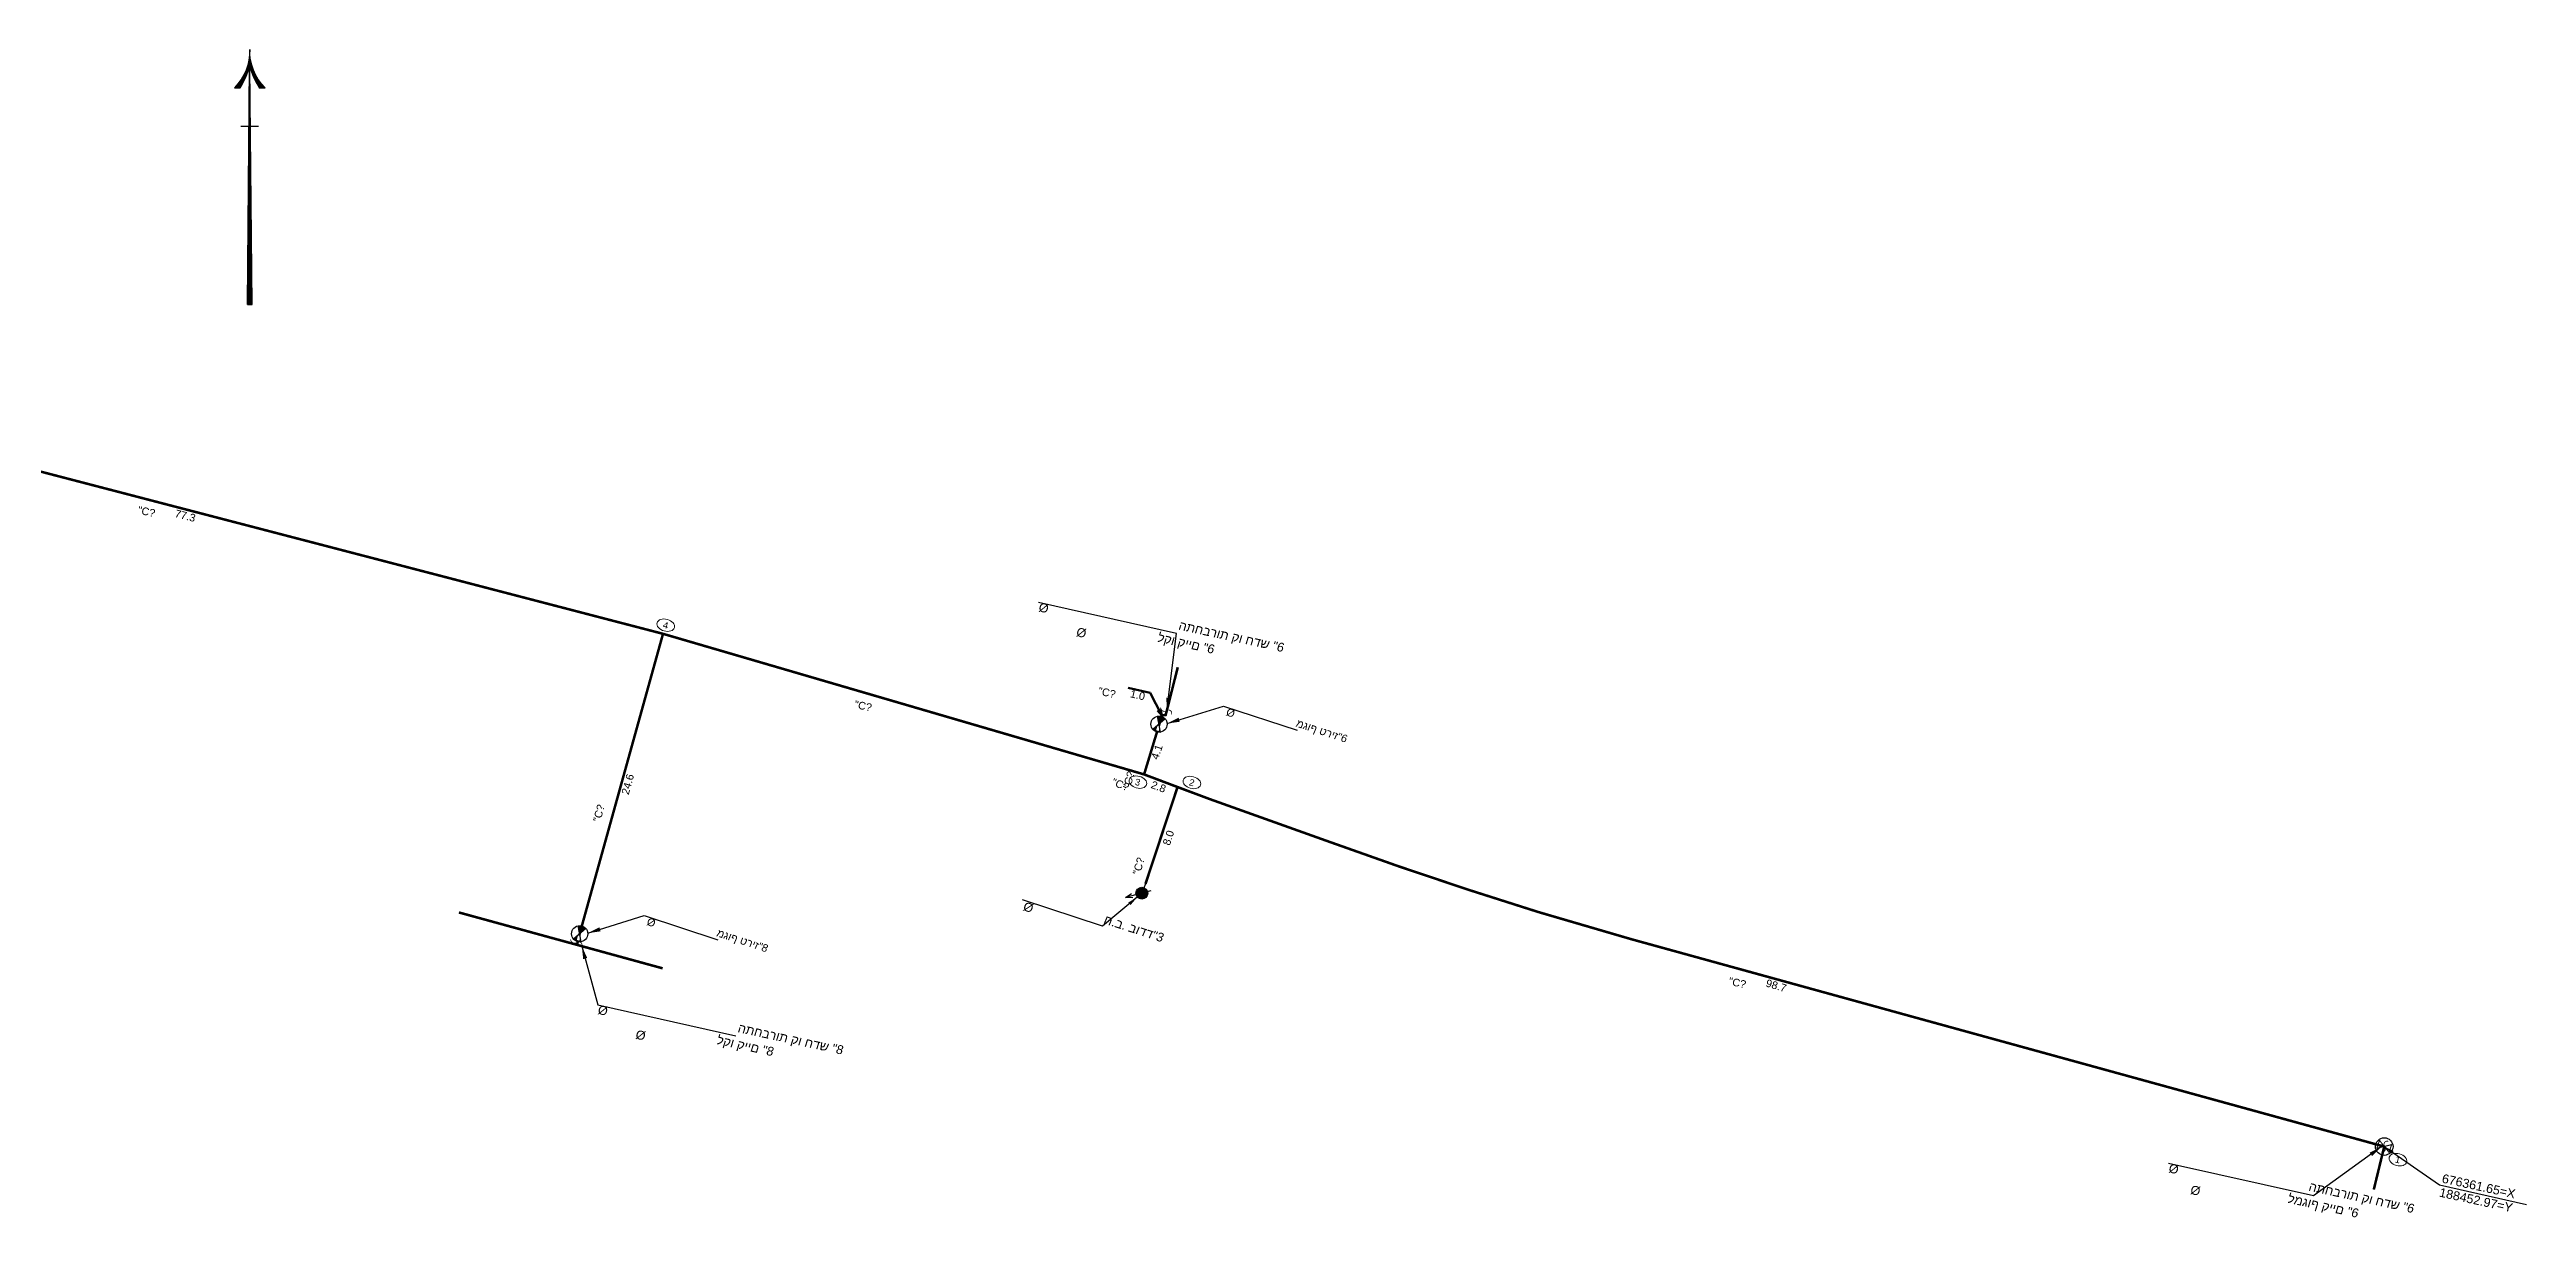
# Model space of a CAD drawing. Extents: x 187663 to 189049, y 675929 to 676782.
# Drawn here: x 188270.1 to 188464.1, y 676356.1 to 676447.6 of the extents above; entities that cross this region are included whole.
import ezdxf
from ezdxf.enums import TextEntityAlignment as Align

# ---------------------------------------------------------------- set-up
doc = ezdxf.new("R2010")
doc.units = 0
doc.header["$LTSCALE"] = 10
doc.header["$MEASUREMENT"] = 0
doc.linetypes.add('DASHED2', pattern=[0.375, 0.25, -0.125])
doc.layers.get('0').update_dxf_attribs({"linetype": 'CONTINUOUS'})
doc.layers.get('Defpoints').update_dxf_attribs({"linetype": 'CONTINUOUS'})
doc.layers.add('2', color=190, linetype='CONTINUOUS', lineweight=20)
for name, color, linetype in [('Asmade-text', 7, 'CONTINUOUS'), ('AZ-Made dim', 6, 'CONTINUOUS'), ('MAP_ARROW', 7, 'CONTINUOUS'), ('new hibur', 7, 'CONTINUOUS'), ('new_text', 7, 'CONTINUOUS'), ('new_water', 1, 'CONTINUOUS'), ('water-exsits', 132, 'DASHED2'), ('WC', 6, 'CONTINUOUS'), ('WUP-8', 5, 'SLASH1'), ('טקסט_אזמייד', 7, 'CONTINUOUS')]:
    doc.layers.add(name, color=color, linetype=linetype)
doc.styles.add('AUDIT_D_081211131203-0', font='Arial.ttf', dxfattribs={"height": 0.7})
doc.styles.add('E2', font='Arial.ttf', dxfattribs={"height": 2.3})
doc.styles.add('hgv', font='Arial.ttf')
doc.styles.add('I', font='Arial.ttf')
doc.styles.add('k-1', font='Arial.ttf')
doc.styles.add('MIRYL', font='Arial.ttf')
doc.styles.add('Olga', font='Arial.ttf', dxfattribs={"width": 0.8, "height": 1})
doc.styles.get("Standard").update_dxf_attribs({"font": 'Arial.ttf'})
doc.linetypes.add('SLASH1', pattern='A,1,-0.0003,["/",Standard,S=0.25,R=0,X=0,Y=-0.1],-0.0003', length=1.0006)
doc.dimstyles.new('1', dxfattribs={"dimtxt": 0.6, "dimasz": 0.18, "dimexe": 0.18, "dimexo": 0.0625, "dimgap": 0.09, "dimtad": 0, "dimdec": 1, "dimzin": 0, "dimdsep": 46, "dimtxsty": 'k-1', "dimcen": 0.09, "dimse1": 1, "dimse2": 1, "dimsd1": 1, "dimsd2": 1, "dimclrt": 256, "dimadec": 0, "dimazin": 0, "dimtfac": 1, "dimtdec": 1, "dimtofl": 0, "dimtmove": 0, "dimatfit": 3, "dimfxl": 0, "dimtolj": 1, "dimtzin": 0, "dimarcsym": 0})
doc.dimstyles.new('ISO-25', dxfattribs={"dimtxt": 2.5, "dimasz": 2.5, "dimexe": 1.25, "dimexo": 0.625, "dimtad": 1, "dimtxsty": 'Standard', "dimcen": 2.5, "dimadec": 0, "dimazin": 0, "dimtfac": 1, "dimtmove": 0, "dimatfit": 3, "dimfxl": 0, "dimarcsym": 0})
doc.dimstyles.get("Standard").update_dxf_attribs({"dimtxt": 2, "dimasz": 2, "dimexe": 1, "dimexo": 2, "dimgap": 1, "dimtad": 1, "dimzin": 1, "dimdsep": 46, "dimtxsty": 'E2', "dimblk1": 'OBLIQUE', "dimblk2": 'OBLIQUE', "dimsah": 1, "dimcen": 0.1, "dimclrd": 256, "dimclre": 256, "dimclrt": 256, "dimadec": 0, "dimazin": 0, "dimtfac": 1, "dimtdec": 4, "dimtofl": 0, "dimtmove": 0, "dimatfit": 3, "dimldrblk": 'OBLIQUE', "dimfxl": 0, "dimtolj": 1, "dimtzin": 0, "dimarcsym": 0})

# ---------------------------------------------------------------- blocks, each defined once
blk = doc.blocks.new('ABC18')
at = {"layer": 'WC', "linetype": 'Continuous', "const_width": 0.084}
for points in [[(0, 0.01), (-0.53, 0.35), (-0.53, 0.01)], [(0, 0.01), (-0.53, -0.32), (-0.53, 0.01)], [(0, 0.01), (0.52, 0.35), (0.52, 0.01)], [(0, 0.01), (0.52, -0.32), (0.52, 0.01)]]:
    blk.add_lwpolyline(points, dxfattribs=at)
blk = doc.blocks.new('*D51')
at = {"layer": 'Defpoints', "color": 0, "transparency": 16777216}
for p in [(188358.43, 676389.82), (188452.51, 676360.19), (188452.94, 676361.65)]:
    blk.add_point(p, dxfattribs=at)
at = {"layer": 'AZ-Made dim', "transparency": 16777216, "insert": (188405.33, 676374.25), "char_height": 0.6, "attachment_point": 5, "rotation": 343.4001, "style": 'k-1'}
blk.add_mtext('\\A1;98.7', dxfattribs=at)
blk = doc.blocks.new('*D52')
at = {"layer": 'Defpoints', "color": 0, "transparency": 16777216}
for p in [(188358.43, 676389.82), (188358.98, 676389.64), (188355.92, 676382.23)]:
    blk.add_point(p, dxfattribs=at)
at = {"layer": 'AZ-Made dim', "transparency": 16777216, "insert": (188357.72, 676385.84), "char_height": 0.6, "attachment_point": 5, "rotation": 71.7319, "style": 'k-1'}
blk.add_mtext('\\A1;8.0', dxfattribs=at)
blk = doc.blocks.new('*D54')
at = {"layer": 'Defpoints', "color": 0, "transparency": 16777216}
for p in [(188355.81, 676390.81), (188358.25, 676389.35), (188358.43, 676389.82)]:
    blk.add_point(p, dxfattribs=at)
at = {"layer": 'AZ-Made dim', "transparency": 16777216, "insert": (188356.94, 676389.84), "char_height": 0.6, "attachment_point": 5, "rotation": 339.3642, "style": 'k-1'}
blk.add_mtext('\\A1;2.8', dxfattribs=at)
blk = doc.blocks.new('1_4')
for p, q in [((-0.64, -0.37), (0, 0)), ((0, 0), (1.14, 0.66)), ((0.59, 0.55), (1.14, 0.66)), ((1.14, 0.66), (0.77, 0.23))]:
    blk.add_line(p, q)
at = {"const_width": 0.462}
blk.add_lwpolyline([(-0.23, 0, 1), (0.23, 0, 1)], format="xyb", close=True, dxfattribs=at)
blk.add_circle((0, 0), 0.462)
at = {"flags": 1}
for tag, p, height in [('GAR_KEY', (1, 0), 2.5), ('TOPLEVEL', (0, 0), 0.6), ('ROTATE', (0, 0), 0.6)]:
    blk.add_attdef(tag, p, '', height=height, dxfattribs=at)
blk = doc.blocks.new('*D56')
at = {"layer": 'Defpoints', "color": 0, "transparency": 16777216}
for p in [(188357.13, 676394.67), (188357.48, 676394.55), (188355.81, 676390.81)]:
    blk.add_point(p, dxfattribs=at)
at = {"layer": 'AZ-Made dim', "transparency": 16777216, "insert": (188356.81, 676392.57), "char_height": 0.6, "attachment_point": 5, "rotation": 71.075, "style": 'k-1'}
blk.add_mtext('\\A1;4.1', dxfattribs=at)
blk = doc.blocks.new('1_1')
for p, q in [((-0.69, 0.4), (0.69, -0.4)), ((0.69, 0.4), (-0.69, -0.4)), ((-0.69, -0.4), (-0.69, 0.4)), ((0.69, -0.4), (0.69, 0.4))]:
    blk.add_line(p, q)
at = {"const_width": 0.0375}
blk.add_lwpolyline([(-0.77, 0, 1), (0.77, 0, 1)], format="xyb", close=True, dxfattribs=at)
blk.add_circle((0, 0), 0.793)
blk.add_solid([(-0.69, -0.4), (-0.69, 0.4), (0.69, 0.4), (0.69, -0.4)])
at = {"flags": 1}
for tag, p, height in [('GAR_KEY', (1, 0), 2.5), ('TOPLEVEL', (0, 0), 0.675), ('ROTATE', (0, 0), 0.675)]:
    blk.add_attdef(tag, p, '', height=height, dxfattribs=at)
blk = doc.blocks.new('_OBLIQUE')
at = {"color": 0, "linetype": 'ByBlock'}
blk.add_line((-0.5, -0.5), (0.5, 0.5), dxfattribs=at)
blk = doc.blocks.new('*D57')
at = {"layer": 'Defpoints', "color": 0, "transparency": 16777216}
for p in [(188318.17, 676402.03), (188318.65, 676401.89), (188311.59, 676378.32)]:
    blk.add_point(p, dxfattribs=at)
at = {"layer": 'AZ-Made dim', "transparency": 16777216, "insert": (188315.36, 676390.04), "char_height": 0.6, "attachment_point": 5, "rotation": 74.487, "style": 'k-1'}
blk.add_mtext('\\A1;24.6', dxfattribs=at)
blk = doc.blocks.new('*D58')
at = {"layer": 'Defpoints', "color": 0, "transparency": 16777216}
for p in [(188243.38, 676420.71), (188243.53, 676421.28), (188318.17, 676402.03)]:
    blk.add_point(p, dxfattribs=at)
at = {"layer": 'AZ-Made dim', "transparency": 16777216, "insert": (188280.69, 676411.08), "char_height": 0.6, "attachment_point": 5, "rotation": 345.54, "style": 'k-1'}
blk.add_mtext('\\A1;77.3', dxfattribs=at)
blk = doc.blocks.new('num-k')
at = {"layer": '2'}
blk.add_ellipse((0, 0.02), major_axis=(-0.545, 0.015), ratio=0.660588, dxfattribs=at)
blk.add_attdef('NUMB', text='', height=0.4, rotation=0.1431, dxfattribs=at).set_placement((-0.01, 0.01), align=Align.MIDDLE_CENTER)
blk = doc.blocks.new('arrow')
at = {"layer": 'MAP_ARROW'}
for p, q in [((-0.12, 97.17), (0.12, 97.17)), ((-0.1, 97.37), (0.1, 97.37)), ((-0.08, 97.57), (0.08, 97.57)), ((-0.06, 97.77), (0.06, 97.77)), ((-0.05, 97.97), (0.05, 97.97)), ((-0.03, 98.17), (0.03, 98.17)), ((-0.02, 98.37), (0.02, 98.37)), ((-0.01, 98.51), (0, 100)), ((-0.01, 99.77), (0.01, 99.77)), ((-0.01, 99.57), (0.01, 99.57)), ((-0.01, 99.37), (0.01, 99.37)), ((-0.01, 99.17), (0.01, 99.17)), ((-0.01, 98.57), (0.01, 98.57)), ((0, 99.97), (0, 99.97)), ((0.01, 98.5), (0, 99.97)), ((0, 98.97), (0, 98.97)), ((0, 98.77), (0, 98.77)), ((-3.96, 87.37), (-2.37, 87.37)), ((-3.81, 87.57), (-2.27, 87.57)), ((-3.67, 87.77), (-2.16, 87.77)), ((-3.53, 87.97), (-2.07, 87.97)), ((-3.4, 88.17), (-1.97, 88.17)), ((-3.26, 88.37), (-1.87, 88.37)), ((-3.14, 88.57), (-1.78, 88.57)), ((-3.01, 88.77), (-1.69, 88.77)), ((-2.89, 88.97), (-1.6, 88.97)), ((-2.77, 89.17), (-1.51, 89.17)), ((-2.66, 89.37), (-1.42, 89.37)), ((-2.54, 89.57), (-1.34, 89.57)), ((-2.44, 89.77), (-1.25, 89.77)), ((-2.33, 89.97), (-1.17, 89.97)), ((-2.23, 90.17), (-1.09, 90.17)), ((-2.12, 90.37), (-1.01, 90.37)), ((-2.03, 90.57), (-0.94, 90.57)), ((-1.93, 90.77), (-0.86, 90.77)), ((-1.84, 90.97), (-0.79, 90.97)), ((-1.75, 91.17), (-0.72, 91.17)), ((-1.66, 91.37), (-0.65, 91.37)), ((-1.57, 91.57), (-0.58, 91.57)), ((-1.49, 91.77), (-0.52, 91.77)), ((-1.41, 91.97), (-0.45, 91.97)), ((-1.33, 92.17), (-0.39, 92.17)), ((-1.26, 92.37), (-0.33, 92.37)), ((-1.19, 92.57), (-0.27, 92.57)), ((-1.12, 92.77), (-0.21, 92.77)), ((-1.05, 92.97), (-0.15, 92.97)), ((-0.98, 93.17), (-0.1, 93.17)), ((-0.92, 93.37), (-0.05, 93.37)), ((-0.9, 0), (-0.06, 93.31)), ((-0.86, 93.57), (0.86, 93.57)), ((-0.8, 93.77), (0.8, 93.77)), ((-0.74, 93.97), (0.74, 93.97)), ((-0.69, 94.17), (0.69, 94.17)), ((-0.63, 94.37), (0.63, 94.37)), ((-0.58, 94.57), (0.58, 94.57)), ((-0.54, 94.77), (0.54, 94.77)), ((-0.49, 94.97), (0.49, 94.97)), ((-0.45, 95.17), (0.45, 95.17)), ((-0.4, 95.37), (0.4, 95.37)), ((-0.36, 95.57), (0.36, 95.57)), ((-0.33, 95.77), (0.33, 95.77)), ((-0.29, 95.97), (0.29, 95.97)), ((-0.26, 96.17), (0.26, 96.17)), ((-0.23, 96.37), (0.23, 96.37)), ((-0.2, 96.57), (0.2, 96.57)), ((-0.17, 96.77), (0.17, 96.77)), ((-0.14, 96.97), (0.14, 96.97)), ((-0.11, 88.2), (0.11, 88.2)), ((-0.11, 88), (0.11, 88)), ((-0.11, 87.8), (0.11, 87.8)), ((-0.11, 87.6), (0.11, 87.6)), ((-0.11, 87.4), (0.11, 87.4)), ((-0.1, 89.4), (0.1, 89.4)), ((-0.1, 89.2), (0.1, 89.2)), ((-0.1, 89), (0.1, 89)), ((-0.1, 88.8), (0.1, 88.8)), ((-0.1, 88.6), (0.1, 88.6)), ((-0.1, 88.4), (0.1, 88.4)), ((-0.1, 88.4), (0.1, 88.4)), ((-0.09, 90.4), (0.09, 90.4)), ((-0.09, 90.2), (0.09, 90.2)), ((-0.09, 90), (0.09, 90)), ((-0.09, 89.8), (0.09, 89.8)), ((-0.09, 89.6), (0.09, 89.6)), ((-0.08, 91.6), (0.08, 91.6)), ((-0.08, 91.4), (0.08, 91.4)), ((-0.08, 91.2), (0.08, 91.2)), ((-0.08, 91), (0.08, 91)), ((-0.08, 90.8), (0.08, 90.8)), ((-0.08, 90.6), (0.09, 90.6)), ((-0.07, 92.6), (0.07, 92.6)), ((-0.07, 92.4), (0.07, 92.4)), ((-0.07, 92.2), (0.07, 92.2)), ((-0.07, 92), (0.07, 92)), ((-0.07, 91.8), (0.07, 91.8)), ((-0.06, 93), (0.06, 93)), ((-0.06, 92.8), (0.07, 92.8)), ((0.05, 93.37), (0.92, 93.37)), ((0.9, 0), (0.06, 93.31)), ((0.1, 93.17), (0.98, 93.17)), ((0.15, 92.97), (1.05, 92.97)), ((0.21, 92.77), (1.12, 92.77)), ((0.27, 92.57), (1.19, 92.57)), ((0.33, 92.37), (1.26, 92.37)), ((0.39, 92.17), (1.33, 92.17)), ((0.45, 91.97), (1.41, 91.97)), ((0.52, 91.77), (1.49, 91.77)), ((0.58, 91.57), (1.57, 91.57)), ((0.65, 91.37), (1.66, 91.37)), ((0.72, 91.17), (1.75, 91.17)), ((0.79, 90.97), (1.84, 90.97)), ((0.86, 90.77), (1.93, 90.77)), ((0.94, 90.57), (2.03, 90.57)), ((1.01, 90.37), (2.12, 90.37)), ((1.09, 90.17), (2.23, 90.17)), ((1.17, 89.97), (2.33, 89.97)), ((1.25, 89.77), (2.44, 89.77)), ((1.34, 89.57), (2.54, 89.57)), ((1.42, 89.37), (2.66, 89.37)), ((1.51, 89.17), (2.77, 89.17)), ((1.6, 88.97), (2.89, 88.97)), ((1.69, 88.77), (3.01, 88.77)), ((1.78, 88.57), (3.14, 88.57)), ((1.87, 88.37), (3.26, 88.37)), ((1.97, 88.17), (3.4, 88.17)), ((2.07, 87.97), (3.53, 87.97)), ((2.16, 87.77), (3.67, 87.77)), ((2.27, 87.57), (3.81, 87.57)), ((2.37, 87.37), (3.96, 87.37)), ((-5.83, 85.17), (-3.65, 85.17)), ((-5.64, 85.37), (-3.52, 85.37)), ((-5.45, 85.57), (-3.39, 85.57)), ((-5.26, 85.77), (-3.27, 85.77)), ((-5.09, 85.97), (-3.15, 85.97)), ((-4.91, 86.17), (-3.03, 86.17)), ((-4.74, 86.37), (-2.92, 86.37)), ((-4.58, 86.57), (-2.8, 86.57)), ((-4.42, 86.77), (-2.69, 86.77)), ((-4.26, 86.97), (-2.58, 86.97)), ((-4.11, 87.17), (-2.48, 87.17)), ((-0.2, 78.2), (0.2, 78.2)), ((-0.2, 78), (0.2, 78)), ((-0.2, 78), (0.2, 78)), ((-0.2, 77.8), (0.2, 77.8)), ((-0.19, 79.4), (0.19, 79.4)), ((-0.19, 79.2), (0.19, 79.2)), ((-0.19, 79), (0.19, 79)), ((-0.19, 78.8), (0.19, 78.8)), ((-0.19, 78.6), (0.19, 78.6)), ((-0.19, 78.4), (0.19, 78.4)), ((-0.18, 80.4), (0.18, 80.4)), ((-0.18, 80.2), (0.18, 80.2)), ((-0.18, 80), (0.18, 80)), ((-0.18, 79.8), (0.18, 79.8)), ((-0.18, 79.6), (0.18, 79.6)), ((-0.17, 81.6), (0.17, 81.6)), ((-0.17, 81.4), (0.17, 81.4)), ((-0.17, 81.2), (0.17, 81.2)), ((-0.17, 81), (0.17, 81)), ((-0.17, 80.8), (0.17, 80.8)), ((-0.17, 80.6), (0.18, 80.6)), ((-0.16, 82.6), (0.16, 82.6)), ((-0.16, 82.4), (0.16, 82.4)), ((-0.16, 82.2), (0.16, 82.2)), ((-0.16, 82), (0.16, 82)), ((-0.16, 81.8), (0.16, 81.8)), ((-0.15, 83.8), (0.15, 83.8)), ((-0.15, 83.6), (0.15, 83.6)), ((-0.15, 83.4), (0.15, 83.4)), ((-0.15, 83.2), (0.15, 83.2)), ((-0.15, 83.2), (0.15, 83.2)), ((-0.15, 83), (0.15, 83)), ((-0.15, 82.8), (0.16, 82.8)), ((-0.14, 84.8), (0.14, 84.8)), ((-0.14, 84.6), (0.14, 84.6)), ((-0.14, 84.4), (0.14, 84.4)), ((-0.14, 84.2), (0.14, 84.2)), ((-0.14, 84), (0.14, 84)), ((-0.13, 86), (0.13, 86)), ((-0.13, 85.8), (0.13, 85.8)), ((-0.13, 85.6), (0.13, 85.6)), ((-0.13, 85.4), (0.13, 85.4)), ((-0.13, 85.2), (0.13, 85.2)), ((-0.13, 85), (0.14, 85)), ((-0.12, 87.2), (0.12, 87.2)), ((-0.12, 87), (0.12, 87)), ((-0.12, 86.8), (0.12, 86.8)), ((-0.12, 86.6), (0.12, 86.6)), ((-0.12, 86.4), (0.12, 86.4)), ((-0.12, 86.2), (0.12, 86.2)), ((2.48, 87.17), (4.11, 87.17)), ((2.58, 86.97), (4.26, 86.97)), ((2.69, 86.77), (4.42, 86.77)), ((2.8, 86.57), (4.58, 86.57)), ((2.92, 86.37), (4.74, 86.37)), ((3.03, 86.17), (4.91, 86.17)), ((3.15, 85.97), (5.09, 85.97)), ((3.27, 85.77), (5.26, 85.77)), ((3.39, 85.57), (5.45, 85.57)), ((3.52, 85.37), (5.64, 85.37)), ((3.65, 85.17), (5.83, 85.17)), ((-3.5, 70), (3.5, 70)), ((-0.29, 68.2), (0.29, 68.2)), ((-0.29, 68), (0.29, 68)), ((-0.28, 69.4), (0.28, 69.4)), ((-0.28, 69.2), (0.28, 69.2)), ((-0.28, 69), (0.28, 69)), ((-0.28, 68.8), (0.28, 68.8)), ((-0.28, 68.6), (0.28, 68.6)), ((-0.28, 68.4), (0.28, 68.4)), ((-0.27, 70.4), (0.27, 70.4)), ((-0.27, 70.2), (0.27, 70.2)), ((-0.27, 70), (0.27, 70)), ((-0.27, 69.8), (0.27, 69.8)), ((-0.27, 69.6), (0.27, 69.6)), ((-0.26, 71.6), (0.26, 71.6)), ((-0.26, 71.4), (0.26, 71.4)), ((-0.26, 71.2), (0.26, 71.2)), ((-0.26, 71), (0.26, 71)), ((-0.26, 70.8), (0.26, 70.8)), ((-0.26, 70.6), (0.26, 70.6)), ((-0.25, 72.6), (0.25, 72.6)), ((-0.25, 72.4), (0.25, 72.4)), ((-0.25, 72.2), (0.25, 72.2)), ((-0.25, 72), (0.25, 72)), ((-0.25, 71.8), (0.25, 71.8)), ((-0.24, 73.8), (0.24, 73.8)), ((-0.24, 73.6), (0.24, 73.6)), ((-0.24, 73.4), (0.24, 73.4)), ((-0.24, 73.2), (0.24, 73.2)), ((-0.24, 73), (0.24, 73)), ((-0.24, 72.8), (0.25, 72.8)), ((-0.24, 72.8), (0.25, 72.8)), ((-0.23, 75), (0.23, 75)), ((-0.23, 74.8), (0.23, 74.8)), ((-0.23, 74.6), (0.23, 74.6)), ((-0.23, 74.4), (0.23, 74.4)), ((-0.23, 74.2), (0.23, 74.2)), ((-0.23, 74), (0.23, 74)), ((-0.22, 76), (0.22, 76)), ((-0.22, 75.8), (0.22, 75.8)), ((-0.22, 75.6), (0.22, 75.6)), ((-0.22, 75.4), (0.22, 75.4)), ((-0.22, 75.2), (0.22, 75.2)), ((-0.21, 77.2), (0.21, 77.2)), ((-0.21, 77), (0.21, 77)), ((-0.21, 76.8), (0.21, 76.8)), ((-0.21, 76.6), (0.21, 76.6)), ((-0.21, 76.4), (0.21, 76.4)), ((-0.21, 76.2), (0.21, 76.2)), ((-0.2, 77.6), (0.2, 77.6)), ((-0.2, 77.4), (0.2, 77.4)), ((-0.37, 59.4), (0.37, 59.4)), ((-0.37, 59.2), (0.37, 59.2)), ((-0.37, 59), (0.37, 59)), ((-0.37, 58.8), (0.37, 58.8)), ((-0.37, 58.6), (0.37, 58.6)), ((-0.37, 58.4), (0.37, 58.4)), ((-0.36, 60.4), (0.36, 60.4)), ((-0.36, 60.2), (0.36, 60.2)), ((-0.36, 60), (0.36, 60)), ((-0.36, 59.8), (0.36, 59.8)), ((-0.36, 59.6), (0.36, 59.6)), ((-0.35, 61.6), (0.35, 61.6)), ((-0.35, 61.4), (0.35, 61.4)), ((-0.35, 61.2), (0.35, 61.2)), ((-0.35, 61), (0.35, 61)), ((-0.35, 60.8), (0.35, 60.8)), ((-0.35, 60.6), (0.35, 60.6)), ((-0.34, 62.6), (0.34, 62.6)), ((-0.34, 62.4), (0.34, 62.4)), ((-0.34, 62.4), (0.34, 62.4)), ((-0.34, 62.2), (0.34, 62.2)), ((-0.34, 62), (0.34, 62)), ((-0.34, 61.8), (0.34, 61.8)), ((-0.33, 63.8), (0.33, 63.8)), ((-0.33, 63.6), (0.33, 63.6)), ((-0.33, 63.4), (0.33, 63.4)), ((-0.33, 63.2), (0.33, 63.2)), ((-0.33, 63), (0.33, 63)), ((-0.33, 62.8), (0.34, 62.8)), ((-0.32, 64.8), (0.32, 64.8)), ((-0.32, 64.6), (0.32, 64.6)), ((-0.32, 64.4), (0.32, 64.4)), ((-0.32, 64.2), (0.32, 64.2)), ((-0.32, 64), (0.32, 64)), ((-0.31, 66), (0.31, 66)), ((-0.31, 65.8), (0.31, 65.8)), ((-0.31, 65.6), (0.31, 65.6)), ((-0.31, 65.4), (0.31, 65.4)), ((-0.31, 65.2), (0.31, 65.2)), ((-0.31, 65), (0.32, 65)), ((-0.3, 67.2), (0.3, 67.2)), ((-0.3, 67), (0.3, 67)), ((-0.3, 66.8), (0.3, 66.8)), ((-0.3, 66.6), (0.3, 66.6)), ((-0.3, 66.4), (0.3, 66.4)), ((-0.3, 66.2), (0.3, 66.2)), ((-0.29, 67.8), (0.29, 67.8)), ((-0.29, 67.6), (0.29, 67.6)), ((-0.29, 67.6), (0.29, 67.6)), ((-0.29, 67.4), (0.29, 67.4)), ((-0.46, 49.4), (0.46, 49.4)), ((-0.46, 49.2), (0.46, 49.2)), ((-0.46, 49), (0.46, 49)), ((-0.46, 48.8), (0.46, 48.8)), ((-0.46, 48.6), (0.46, 48.6)), ((-0.45, 50.4), (0.45, 50.4)), ((-0.45, 50.2), (0.45, 50.2)), ((-0.45, 50), (0.45, 50)), ((-0.45, 49.8), (0.45, 49.8)), ((-0.45, 49.6), (0.45, 49.6)), ((-0.44, 51.6), (0.44, 51.6)), ((-0.44, 51.4), (0.44, 51.4)), ((-0.44, 51.2), (0.44, 51.2)), ((-0.44, 51), (0.44, 51)), ((-0.44, 50.8), (0.44, 50.8)), ((-0.44, 50.6), (0.44, 50.6)), ((-0.43, 52.6), (0.43, 52.6)), ((-0.43, 52.4), (0.43, 52.4)), ((-0.43, 52.2), (0.43, 52.2)), ((-0.43, 52), (0.43, 52)), ((-0.43, 52), (0.43, 52)), ((-0.43, 51.8), (0.43, 51.8)), ((-0.42, 53.8), (0.42, 53.8)), ((-0.42, 53.6), (0.42, 53.6)), ((-0.42, 53.4), (0.42, 53.4)), ((-0.42, 53.2), (0.42, 53.2)), ((-0.42, 53), (0.42, 53)), ((-0.42, 52.8), (0.43, 52.8)), ((-0.41, 54.8), (0.41, 54.8)), ((-0.41, 54.6), (0.41, 54.6)), ((-0.41, 54.4), (0.41, 54.4)), ((-0.41, 54.2), (0.41, 54.2)), ((-0.41, 54), (0.41, 54)), ((-0.4, 56), (0.4, 56)), ((-0.4, 55.8), (0.4, 55.8)), ((-0.4, 55.6), (0.4, 55.6)), ((-0.4, 55.4), (0.4, 55.4)), ((-0.4, 55.2), (0.4, 55.2)), ((-0.4, 55), (0.41, 55)), ((-0.39, 57.2), (0.39, 57.2)), ((-0.39, 57.2), (0.39, 57.2)), ((-0.39, 57), (0.39, 57)), ((-0.39, 56.8), (0.39, 56.8)), ((-0.39, 56.6), (0.39, 56.6)), ((-0.39, 56.4), (0.39, 56.4)), ((-0.39, 56.2), (0.39, 56.2)), ((-0.38, 58.2), (0.38, 58.2)), ((-0.38, 58), (0.38, 58)), ((-0.38, 57.8), (0.38, 57.8)), ((-0.38, 57.6), (0.38, 57.6)), ((-0.38, 57.4), (0.38, 57.4)), ((-0.55, 39.4), (0.55, 39.4)), ((-0.55, 39.2), (0.55, 39.2)), ((-0.55, 39), (0.55, 39)), ((-0.54, 40.4), (0.54, 40.4)), ((-0.54, 40.2), (0.54, 40.2)), ((-0.54, 40), (0.54, 40)), ((-0.54, 39.8), (0.54, 39.8)), ((-0.54, 39.6), (0.54, 39.6)), ((-0.53, 41.6), (0.53, 41.6)), ((-0.53, 41.6), (0.53, 41.6)), ((-0.53, 41.4), (0.53, 41.4)), ((-0.53, 41.2), (0.53, 41.2)), ((-0.53, 41), (0.53, 41)), ((-0.53, 40.8), (0.53, 40.8)), ((-0.53, 40.6), (0.53, 40.6)), ((-0.52, 42.6), (0.52, 42.6)), ((-0.52, 42.4), (0.52, 42.4)), ((-0.52, 42.2), (0.52, 42.2)), ((-0.52, 42), (0.52, 42)), ((-0.52, 41.8), (0.52, 41.8)), ((-0.51, 43.8), (0.51, 43.8)), ((-0.51, 43.6), (0.51, 43.6)), ((-0.51, 43.4), (0.51, 43.4)), ((-0.51, 43.2), (0.51, 43.2)), ((-0.51, 43), (0.51, 43)), ((-0.51, 42.8), (0.52, 42.8)), ((-0.5, 45), (0.5, 45)), ((-0.5, 44.8), (0.5, 44.8)), ((-0.5, 44.6), (0.5, 44.6)), ((-0.5, 44.4), (0.5, 44.4)), ((-0.5, 44.2), (0.5, 44.2)), ((-0.5, 44), (0.5, 44)), ((-0.49, 46), (0.49, 46)), ((-0.49, 45.8), (0.49, 45.8)), ((-0.49, 45.6), (0.49, 45.6)), ((-0.49, 45.4), (0.49, 45.4)), ((-0.49, 45.2), (0.49, 45.2)), ((-0.48, 47.2), (0.48, 47.2)), ((-0.48, 47), (0.48, 47)), ((-0.48, 46.8), (0.48, 46.8)), ((-0.48, 46.8), (0.48, 46.8)), ((-0.48, 46.6), (0.48, 46.6)), ((-0.48, 46.4), (0.48, 46.4)), ((-0.48, 46.2), (0.48, 46.2)), ((-0.47, 48.2), (0.47, 48.2)), ((-0.47, 48), (0.47, 48)), ((-0.47, 47.8), (0.47, 47.8)), ((-0.47, 47.6), (0.47, 47.6)), ((-0.47, 47.4), (0.47, 47.4)), ((-0.46, 48.4), (0.46, 48.4)), ((-0.64, 29.4), (0.64, 29.4)), ((-0.64, 29.2), (0.64, 29.2)), ((-0.63, 30.4), (0.63, 30.4)), ((-0.63, 30.2), (0.63, 30.2)), ((-0.63, 30), (0.63, 30)), ((-0.63, 29.8), (0.63, 29.8)), ((-0.63, 29.6), (0.63, 29.6)), ((-0.62, 31.6), (0.62, 31.6)), ((-0.62, 31.4), (0.62, 31.4)), ((-0.62, 31.2), (0.62, 31.2)), ((-0.62, 31.2), (0.62, 31.2)), ((-0.62, 31), (0.62, 31)), ((-0.62, 30.8), (0.62, 30.8)), ((-0.62, 30.6), (0.62, 30.6)), ((-0.61, 32.6), (0.61, 32.6)), ((-0.61, 32.4), (0.61, 32.4)), ((-0.61, 32.2), (0.61, 32.2)), ((-0.61, 32), (0.61, 32)), ((-0.61, 31.8), (0.61, 31.8)), ((-0.6, 33.8), (0.6, 33.8)), ((-0.6, 33.6), (0.6, 33.6)), ((-0.6, 33.4), (0.6, 33.4)), ((-0.6, 33.2), (0.6, 33.2)), ((-0.6, 33), (0.6, 33)), ((-0.6, 32.8), (0.6, 32.8)), ((-0.59, 34.8), (0.59, 34.8)), ((-0.59, 34.6), (0.59, 34.6)), ((-0.59, 34.4), (0.59, 34.4)), ((-0.59, 34.2), (0.59, 34.2)), ((-0.59, 34), (0.59, 34)), ((-0.58, 36), (0.58, 36)), ((-0.58, 35.8), (0.58, 35.8)), ((-0.58, 35.6), (0.58, 35.6)), ((-0.58, 35.4), (0.58, 35.4)), ((-0.58, 35.2), (0.58, 35.2)), ((-0.58, 35), (0.59, 35)), ((-0.57, 37.2), (0.57, 37.2)), ((-0.57, 37), (0.57, 37)), ((-0.57, 36.8), (0.57, 36.8)), ((-0.57, 36.6), (0.57, 36.6)), ((-0.57, 36.4), (0.57, 36.4)), ((-0.57, 36.4), (0.57, 36.4)), ((-0.57, 36.2), (0.57, 36.2)), ((-0.56, 38.2), (0.56, 38.2)), ((-0.56, 38), (0.56, 38)), ((-0.56, 37.8), (0.56, 37.8)), ((-0.56, 37.6), (0.56, 37.6)), ((-0.56, 37.4), (0.56, 37.4)), ((-0.55, 38.8), (0.55, 38.8)), ((-0.55, 38.6), (0.55, 38.6)), ((-0.55, 38.4), (0.55, 38.4)), ((-0.72, 20.4), (0.72, 20.4)), ((-0.72, 20.2), (0.72, 20.2)), ((-0.72, 20), (0.72, 20)), ((-0.72, 19.8), (0.72, 19.8)), ((-0.72, 19.6), (0.72, 19.6)), ((-0.71, 21.6), (0.71, 21.6)), ((-0.71, 21.4), (0.71, 21.4)), ((-0.71, 21.2), (0.71, 21.2)), ((-0.71, 21), (0.71, 21)), ((-0.71, 20.8), (0.71, 20.8)), ((-0.71, 20.8), (0.71, 20.8)), ((-0.71, 20.6), (0.71, 20.6)), ((-0.7, 22.6), (0.7, 22.6)), ((-0.7, 22.4), (0.7, 22.4)), ((-0.7, 22.2), (0.7, 22.2)), ((-0.7, 22), (0.7, 22)), ((-0.7, 21.8), (0.7, 21.8)), ((-0.69, 23.8), (0.69, 23.8)), ((-0.69, 23.6), (0.69, 23.6)), ((-0.69, 23.4), (0.69, 23.4)), ((-0.69, 23.2), (0.69, 23.2)), ((-0.69, 23), (0.69, 23)), ((-0.69, 22.8), (0.69, 22.8)), ((-0.68, 24.8), (0.68, 24.8)), ((-0.68, 24.6), (0.68, 24.6)), ((-0.68, 24.4), (0.68, 24.4)), ((-0.68, 24.2), (0.68, 24.2)), ((-0.68, 24), (0.68, 24)), ((-0.67, 26), (0.67, 26)), ((-0.67, 26), (0.67, 26)), ((-0.67, 25.8), (0.67, 25.8)), ((-0.67, 25.6), (0.67, 25.6)), ((-0.67, 25.4), (0.67, 25.4)), ((-0.67, 25.2), (0.67, 25.2)), ((-0.67, 25), (0.68, 25)), ((-0.66, 27.2), (0.66, 27.2)), ((-0.66, 27), (0.66, 27)), ((-0.66, 26.8), (0.66, 26.8)), ((-0.66, 26.6), (0.66, 26.6)), ((-0.66, 26.4), (0.66, 26.4)), ((-0.66, 26.2), (0.66, 26.2)), ((-0.65, 28.2), (0.65, 28.2)), ((-0.65, 28), (0.65, 28)), ((-0.65, 27.8), (0.65, 27.8)), ((-0.65, 27.6), (0.65, 27.6)), ((-0.65, 27.4), (0.65, 27.4)), ((-0.64, 29), (0.64, 29)), ((-0.64, 28.8), (0.64, 28.8)), ((-0.64, 28.6), (0.64, 28.6)), ((-0.64, 28.4), (0.64, 28.4)), ((-0.81, 10.4), (0.81, 10.4)), ((-0.81, 10.4), (0.81, 10.4)), ((-0.81, 10.2), (0.81, 10.2)), ((-0.81, 10), (0.81, 10)), ((-0.81, 9.8), (0.81, 9.8)), ((-0.8, 11.6), (0.8, 11.6)), ((-0.8, 11.4), (0.8, 11.4)), ((-0.8, 11.2), (0.8, 11.2)), ((-0.8, 11), (0.8, 11)), ((-0.8, 10.8), (0.8, 10.8)), ((-0.8, 10.6), (0.8, 10.6)), ((-0.79, 12.6), (0.79, 12.6)), ((-0.79, 12.4), (0.79, 12.4)), ((-0.79, 12.2), (0.79, 12.2)), ((-0.79, 12), (0.79, 12)), ((-0.79, 11.8), (0.79, 11.8)), ((-0.78, 13.8), (0.78, 13.8)), ((-0.78, 13.6), (0.78, 13.6)), ((-0.78, 13.4), (0.78, 13.4)), ((-0.78, 13.2), (0.78, 13.2)), ((-0.78, 13), (0.78, 13)), ((-0.78, 12.8), (0.78, 12.8)), ((-0.77, 15), (0.77, 15)), ((-0.77, 14.8), (0.77, 14.8)), ((-0.77, 14.6), (0.77, 14.6)), ((-0.77, 14.4), (0.77, 14.4)), ((-0.77, 14.2), (0.77, 14.2)), ((-0.77, 14), (0.77, 14)), ((-0.76, 16), (0.76, 16)), ((-0.76, 15.8), (0.76, 15.8)), ((-0.76, 15.6), (0.76, 15.6)), ((-0.76, 15.6), (0.76, 15.6)), ((-0.76, 15.4), (0.76, 15.4)), ((-0.76, 15.2), (0.76, 15.2)), ((-0.75, 17.2), (0.75, 17.2)), ((-0.75, 17), (0.75, 17)), ((-0.75, 16.8), (0.75, 16.8)), ((-0.75, 16.6), (0.75, 16.6)), ((-0.75, 16.4), (0.75, 16.4)), ((-0.75, 16.2), (0.75, 16.2)), ((-0.74, 18.2), (0.74, 18.2)), ((-0.74, 18), (0.74, 18)), ((-0.74, 17.8), (0.74, 17.8)), ((-0.74, 17.6), (0.74, 17.6)), ((-0.74, 17.4), (0.74, 17.4)), ((-0.73, 19.4), (0.73, 19.4)), ((-0.73, 19.2), (0.73, 19.2)), ((-0.73, 19), (0.73, 19)), ((-0.73, 18.8), (0.73, 18.8)), ((-0.73, 18.6), (0.73, 18.6)), ((-0.73, 18.4), (0.73, 18.4)), ((-0.9, 0.4), (0.9, 0.4)), ((-0.9, 0.2), (0.9, 0.2)), ((-0.9, 0), (0.9, 0)), ((-0.89, 1.6), (0.89, 1.6)), ((-0.89, 1.4), (0.89, 1.4)), ((-0.89, 1.2), (0.89, 1.2)), ((-0.89, 1), (0.89, 1)), ((-0.89, 0.8), (0.89, 0.8)), ((-0.89, 0.6), (0.89, 0.6)), ((-0.88, 2.6), (0.88, 2.6)), ((-0.88, 2.4), (0.88, 2.4)), ((-0.88, 2.2), (0.88, 2.2)), ((-0.88, 2), (0.88, 2)), ((-0.88, 1.8), (0.88, 1.8)), ((-0.87, 3.8), (0.87, 3.8)), ((-0.87, 3.6), (0.87, 3.6)), ((-0.87, 3.4), (0.87, 3.4)), ((-0.87, 3.2), (0.87, 3.2)), ((-0.87, 3), (0.87, 3)), ((-0.87, 2.8), (0.87, 2.8)), ((-0.86, 4.8), (0.86, 4.8)), ((-0.86, 4.6), (0.86, 4.6)), ((-0.86, 4.4), (0.86, 4.4)), ((-0.86, 4.2), (0.86, 4.2)), ((-0.86, 4), (0.86, 4)), ((-0.85, 6), (0.85, 6)), ((-0.85, 5.8), (0.85, 5.8)), ((-0.85, 5.6), (0.85, 5.6)), ((-0.85, 5.4), (0.85, 5.4)), ((-0.85, 5.2), (0.85, 5.2)), ((-0.85, 5.2), (0.85, 5.2)), ((-0.85, 5), (0.86, 5)), ((-0.84, 7.2), (0.84, 7.2)), ((-0.84, 7), (0.84, 7)), ((-0.84, 6.8), (0.84, 6.8)), ((-0.84, 6.6), (0.84, 6.6)), ((-0.84, 6.4), (0.84, 6.4)), ((-0.84, 6.2), (0.84, 6.2)), ((-0.83, 8.2), (0.83, 8.2)), ((-0.83, 8), (0.83, 8)), ((-0.83, 7.8), (0.83, 7.8)), ((-0.83, 7.6), (0.83, 7.6)), ((-0.83, 7.4), (0.83, 7.4)), ((-0.82, 9.4), (0.82, 9.4)), ((-0.82, 9.2), (0.82, 9.2)), ((-0.82, 9), (0.82, 9)), ((-0.82, 8.8), (0.82, 8.8)), ((-0.82, 8.6), (0.82, 8.6)), ((-0.82, 8.4), (0.82, 8.4)), ((-0.81, 9.6), (0.81, 9.6))]:
    blk.add_line(p, q, dxfattribs=at)
blk.add_lwpolyline([(0, 100, -0.206876), (-6, 85), (-3.76, 85, 0.081457), (0, 93.54, 0.081457), (3.76, 85), (6, 85, -0.206876)], format="xyb", close=True, dxfattribs=at)

msp = doc.modelspace()

# ---------------------------------------------------------------- linework, layer by layer
at = {"layer": 'new_water', "linetype": 'Continuous', "lineweight": 30}
msp.add_line((188355.92, 676382.23), (188355.63, 676381.5), dxfattribs=at)
at = {"layer": 'new_water', "const_width": 0.2, "flags": 128}
for points, elevation in [([(188318.12, 676401.83), (188243.53, 676421.28)], 48.47), ([(188311.59, 676378.32), (188318.12, 676401.83)], 1552.07), ([(188311.59, 676378.32), (188311.38, 676377.45)], 1552.07)]:
    msp.add_lwpolyline(points, dxfattribs=dict(at, elevation=elevation))
for points in [[(188355.81, 676390.81), (188318.12, 676401.83)], [(188355.81, 676390.81), (188357, 676394.73)], [(188357, 676394.73), (188357.21, 676395.43), (188357.5, 676395.47), (188357.59, 676395.81)], [(188358.43, 676389.82), (188355.81, 676390.81)], [(188358.43, 676389.82), (188355.92, 676382.23)]]:
    msp.add_lwpolyline(points, dxfattribs=at)
at = {"layer": 'new_water', "linetype": 'Continuous', "const_width": 0.0618}
for points in [[(188357.96, 676395.51, 0.745902), (188357.59, 676395.81, -0.575517), (188357.09, 676396.05, -3.157707)], [(188311.76, 676377.34, 0.745902), (188311.39, 676377.64, -0.575517), (188310.88, 676377.88, -3.157707)]]:
    msp.add_lwpolyline(points, format="xyb", dxfattribs=at)
at = {"layer": 'new_water', "const_width": 0.2, "flags": 128}
msp.add_lwpolyline([(188452.97, 676361.64), (188416, 676371.82), (188393.96, 676377.9), (188386.71, 676380.02, -0.011946), (188370.29, 676385.54), (188360.97, 676388.87), (188358.43, 676389.82)], format="xyb", dxfattribs=at)
at = {"layer": 'new_water', "linetype": 'Continuous', "const_width": 0.0618, "elevation": 709.83}
msp.add_lwpolyline([(188453.29, 676362.05, 0.745902), (188453, 676361.67, -0.575517), (188452.78, 676361.16, -3.157707)], format="xyb", dxfattribs=at)
at = {"layer": 'water-exsits', "ltscale": 0.3, "const_width": 0.2, "flags": 128}
msp.add_lwpolyline([(188357.59, 676395.81), (188358.45, 676399.21)], dxfattribs=at)
for points, elevation in [([(188302.13, 676379.99), (188318.09, 676375.61)], 1552.07), ([(188452.15, 676358.27), (188452.97, 676361.64)], 709.83)]:
    msp.add_lwpolyline(points, dxfattribs=dict(at, elevation=elevation))
at = {"layer": 'WUP-8', "linetype": 'Continuous'}
msp.add_circle((188452.97, 676361.64, 709.83), 0.687, dxfattribs=at)

# ---------------------------------------------------------------- block references
at = {"layer": '2'}
ref = msp.add_blockref('num-k', (188318.33, 676402.48), dxfattribs=dict(at, xscale=1.30000000000372, yscale=1.30000000000372, rotation=346.0810432465472))
ref.add_attrib('NUMB', '4', dxfattribs={"height": 0.52, "rotation": 346.081}).set_placement((188318.33, 676402.5), align=Align.MIDDLE_CENTER)
ref = msp.add_blockref('num-k', (188355.32, 676390.18), dxfattribs=dict(at, xscale=1.30000000000372, yscale=1.30000000000372, rotation=346.0810432465472))
ref.add_attrib('NUMB', '3', dxfattribs={"height": 0.52, "rotation": 346.081}).set_placement((188355.31, 676390.2), align=Align.MIDDLE_CENTER)
ref = msp.add_blockref('num-k', (188359.55, 676390.15), dxfattribs=dict(at, xscale=1.30000000000372, yscale=1.30000000000372, rotation=346.0810432465472))
ref.add_attrib('NUMB', '2', dxfattribs={"height": 0.52, "rotation": 346.081}).set_placement((188359.55, 676390.17), align=Align.MIDDLE_CENTER)
ref = msp.add_blockref('num-k', (188454.04, 676360.59), dxfattribs=dict(at, xscale=1.30000000000372, yscale=1.30000000000372, rotation=346.0810432465472))
ref.add_attrib('NUMB', '1', dxfattribs={"height": 0.52, "rotation": 346.081}).set_placement((188454.03, 676360.61), align=Align.MIDDLE_CENTER)
at = {"layer": 'Asmade-text', "xscale": 0.7999999999812503, "yscale": 0.7999999999812503, "rotation": 250.8249025998082}
for p in [(188356.98, 676394.75), (188311.59, 676378.32, 1552.07)]:
    msp.add_blockref('1_1', p, dxfattribs=at)
at = {"layer": 'MAP_ARROW', "xscale": 0.2, "yscale": 0.2, "zscale": 0.25}
msp.add_blockref('arrow', (188285.74, 676427.63), dxfattribs=at)
at = {"layer": 'new hibur', "rotation": 164.6539077949798}
msp.add_blockref('1_4', (188355.63, 676381.5), dxfattribs=at)
at = {"layer": 'WUP-8', "linetype": 'Continuous', "xscale": 0.9599999999407629, "yscale": 0.9599999999407629, "zscale": 0.9599999999407629, "rotation": 340.9218761492467}
msp.add_blockref('ABC18', (188452.97, 676361.64, 709.83), dxfattribs=at)

# ---------------------------------------------------------------- texts
at = {"layer": 'AZ-Made dim', "style": 'I'}
msp.add_text('1.0', height=0.6, rotation=347.0245, dxfattribs=at).set_placement((188354.67, 676396.87))
at = {"layer": 'new_text', "style": 'hgv'}
for height, rotation, p in [(0.7, 347.6163, (188347.58, 676403.94, -728.59)), (0.7, 347.6163, (188350.53, 676402, -679.68)), (0.6, 341.7844, (188362.28, 676395.74, 23.63)), (0.6, 341.7844, (188316.89, 676379.31, 1575.7)), (0.7, 341.8599, (188346.39, 676380.51, 23.63)), (0.7, 347.6163, (188313.04, 676372.39, 62.08)), (0.7, 347.6163, (188316, 676370.45, 110.99)), (0.7, 347.6163, (188436.11, 676359.97, 771.91)), (0.7, 347.6163, (188437.81, 676358.28, 820.82))]:
    msp.add_text('%%C', height=height, rotation=rotation, dxfattribs=at).set_placement(p, align=Align.MIDDLE_LEFT)
at = {"layer": 'new_text', "linetype": 'Continuous', "ltscale": 2.5, "style": 'MIRYL', "oblique": 5}
for s, height, rotation, p in [('התחברות קו חדש "6', 0.7, 347.8528, (188358.52, 676402.51, -741.76)), ('לקו קיים "6', 0.7, 347.8528, (188356.86, 676401.56, -790.67)), ('מגוף טריז"6', 0.6, 342.0209, (188367.74, 676394.86, -38.45)), ('ח.ב. בודד"3', 0.7, 342.0964, (188352.68, 676379.48, -38.45)), ('מגוף טריז"8', 0.6, 342.0209, (188322.35, 676378.43, 1513.62)), ('לקו קיים "8', 0.7, 347.8528, (188322.33, 676370.02)), ('התחברות קו חדש "8', 0.7, 347.8528, (188323.99, 676370.96, 48.91)), ('למגוף קיים "6', 0.7, 347.8528, (188445.4, 676357.59, 709.83)), ('התחברות קו חדש "6', 0.7, 347.8528, (188447.06, 676358.54, 758.74))]:
    msp.add_text(s, height=height, rotation=rotation, dxfattribs=at).set_placement(p, align=Align.MIDDLE_LEFT)
at = {"layer": 'טקסט_אזמייד', "style": 'Olga'}
for s, rotation, p in [('"C%%12', 347.512, (188278.26, 676410.97, 48.47)), ('"C%%6', 347.0342, (188353.5, 676396.78)), ('"C%%12', 347.512, (188334.4, 676395.74)), ('"C%%6', 74.0323, (188355.09, 676390.95, -54.97)), ('"C%%12', 338.6772, (188354.49, 676389.49, -54.97)), ('"C%%8', 74.0323, (188313.57, 676388.35, 1497.1)), ('"C%%8', 74.0323, (188355.86, 676384.2, -54.97)), ('"C%%12', 347.512, (188402.89, 676374.04))]:
    msp.add_text(s, height=0.6, rotation=rotation, dxfattribs=at).set_placement(p, align=Align.RIGHT)
at = {"layer": 'טקסט_אזמייד', "style": 'AUDIT_D_081211131203-0'}
for s, p in [('188452.97=Y', (188457.23, 676357.73, -138.92)), ('676361.65=X', (188457.44, 676358.82))]:
    msp.add_text(s, height=0.7, rotation=347.7312, dxfattribs=at).set_placement(p)

# ---------------------------------------------------------------- dimensions: what is measured, and where the dimension line sits
at = {"layer": 'AZ-Made dim'}
for base, p1, p2, angle, text, picture, middle in [((188243.38, 676420.71), (188318.17, 676402.03, 48.47), (188243.53, 676421.28, 48.47), 165.54, '77.3', '*D58', (188280.69, 676411.08)), ((188452.51, 676360.19), (188358.43, 676389.82), (188452.94, 676361.65, 1500), 343.4001, '98.7', '*D51', (188405.33, 676374.25))]:
    dim = msp.add_linear_dim(base=base, p1=p1, p2=p2, angle=angle, text=text, dimstyle='1', dxfattribs=at)
    dim.commit()
    dim.dimension.update_dxf_attribs({"geometry": picture, "text_midpoint": middle, "dimtype": 161})
for p1, p2, distance, picture, middle in [((188311.59, 676378.32, 1552.07), (188318.17, 676402.03, 1552.07), -0.5, '*D57', (188315.36, 676390.04)), ((188355.81, 676390.81), (188358.43, 676389.82), -0.51, '*D54', (188356.94, 676389.84)), ((188355.92, 676382.23), (188358.43, 676389.82), -0.58, '*D52', (188357.72, 676385.84))]:
    dim = msp.add_aligned_dim(p1=p1, p2=p2, distance=distance, dimstyle='1', dxfattribs=at)
    dim.commit()
    dim.dimension.update_dxf_attribs({"geometry": picture, "text_midpoint": middle})
dim = msp.add_linear_dim(base=(188357.48, 676394.55), p1=(188355.81, 676390.81), p2=(188357.13, 676394.67), angle=71.075, dimstyle='1', dxfattribs=at)
dim.commit()
dim.dimension.update_dxf_attribs({"geometry": '*D56', "text_midpoint": (188356.81, 676392.57), "dimtype": 161})

# ---------------------------------------------------------------- leaders
msp.add_leader([(188357.21, 676395.43), (188356.29, 676397.2), (188354.55, 676397.59)], dimstyle='Standard', override={"dimasz": 0.5, "dimldrblk": 'Open30', "dimlwd": 65535}, dxfattribs=at)
at = {"layer": 'new_text', "linetype": 'Continuous', "ltscale": 2.5}
for points, override in [([(188357.59, 676395.81, -790.67), (188358.36, 676401.86, -790.67), (188347.55, 676404.29, -790.67)], {"dimasz": 1, "dimtad": 0}), ([(188357.61, 676394.8, -38.45), (188362.02, 676396.17, -38.45), (188367.8, 676394.27, -38.45)], {"dimasz": 1, "dimtad": 0}), ([(188312.23, 676378.37, 1513.62), (188316.64, 676379.75, 1513.62), (188322.41, 676377.84, 1513.62)], {"dimasz": 1, "dimtad": 0}), ([(188355.28, 676381.19, -38.45), (188352.55, 676378.91, -38.45), (188346.28, 676380.99, -38.45)], {"dimasz": 0.8, "dimtad": 0}), ([(188311.76, 676377.34), (188313.02, 676372.75), (188323.83, 676370.32)], {"dimasz": 1, "dimtad": 0}), ([(188452.73, 676361.62, 709.83), (188447.44, 676357.77, 709.83), (188436.08, 676360.32, 709.83)], {"dimasz": 1, "dimtad": 0}), ([(188452.97, 676361.64, -138.92), (188457.3, 676358.64, -138.92), (188464.11, 676357.11, -138.92)], {"dimasz": 0.8, "dimtad": 0})]:
    msp.add_leader(points, dimstyle='ISO-25', override=override, dxfattribs=at)

doc.saveas('drawing.dxf')
